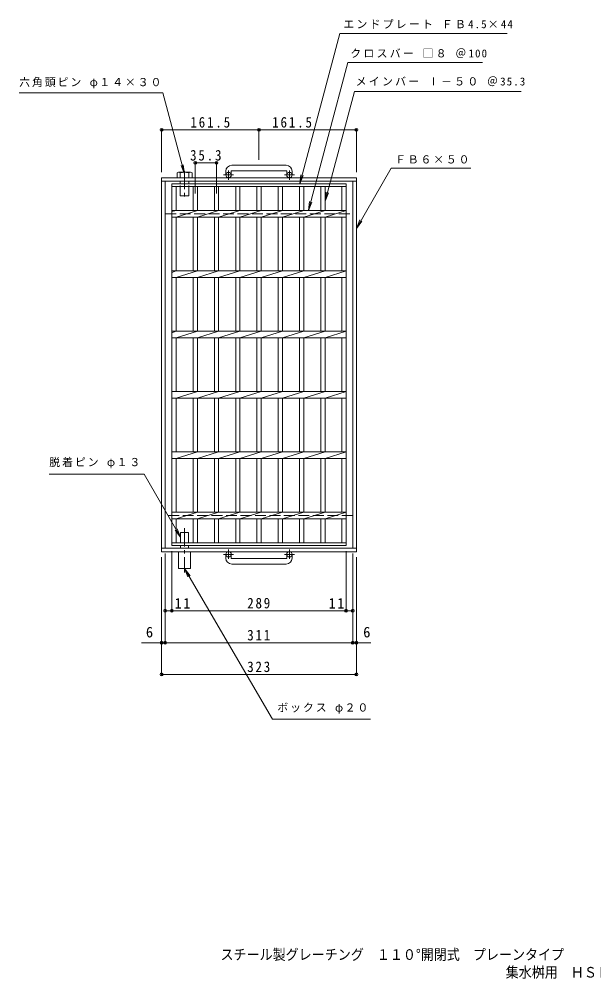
# Model space of a CAD drawing. Units: millimetres, scale not verified. Extents: x -846 to 1060, y -823 to 768.
# Drawn here: x -846 to 107, y -823 to 768 of the extents above; entities that cross this region are included whole.
import ezdxf
from ezdxf.enums import TextEntityAlignment as Align

# ---------------------------------------------------------------- set-up
doc = ezdxf.new("R2010")
doc.units = ezdxf.units.MM
doc.header["$LTSCALE"] = 6
doc.header["$PDMODE"] = 32
doc.header["$PDSIZE"] = 4.8
doc.linetypes.add('CHAIN1', pattern=[8, 5, -1, 1, -1])
doc.linetypes.add('DASHED3', pattern=[4, 3, -1])
for name, color, linetype, lineweight in [('A-1', 2, 'Continuous', 9), ('A-2', 3, 'Continuous', 9), ('A-4', 7, 'Continuous', 9), ('A-5', 7, 'Continuous', 9), ('A-9', 4, 'Continuous', 9)]:
    doc.layers.add(name, color=color, linetype=linetype, lineweight=lineweight)
doc.layers.add('F-5_F-5ﾚｲﾔ', color=2, linetype='Continuous')
doc.styles.add('ＭＳ ゴシック', font='')
doc.styles.get('ＭＳ ゴシック').set_extended_font_data('MS Gothic')

msp = doc.modelspace()

# ---------------------------------------------------------------- linework, layer by layer
at = {"layer": 'A-1'}
for p, q in [((-403.268, 526.033), (-493.268, 526.033)), ((-503.268, 516.034), (-503.268, 509.934)), ((-494.269, 516.034), (-494.269, 509.934)), ((-493.268, 517.034), (-403.268, 517.034)), ((-402.268, 516.034), (-402.268, 509.934)), ((-393.268, 516.034), (-393.268, 509.934)), ((-609.768, -114.567), (-609.768, 505.434)), ((-286.768, 505.434), (-609.768, 505.434)), ((-286.768, 499.434), (-609.768, 499.434)), ((-603.768, -108.566), (-603.768, 499.434)), ((-292.768, -108.566), (-292.768, 499.434)), ((-286.768, -114.567), (-286.768, 505.434)), ((-286.768, -108.566), (-609.768, -108.566)), ((-286.768, -114.567), (-609.768, -114.567)), ((-503.268, -125.167), (-503.268, -119.066)), ((-494.269, -125.167), (-494.269, -119.066)), ((-493.268, -126.166), (-403.268, -126.166)), ((-402.268, -125.167), (-402.268, -119.066)), ((-393.268, -125.167), (-393.268, -119.066)), ((-403.268, -135.167), (-493.268, -135.167))]:
    msp.add_line(p, q, dxfattribs=at)
at = {"layer": 'A-1', "linetype": 'CHAIN1'}
for p, q in [((-490.605, 509.934), (-507.012, 509.934)), ((-498.768, 501.826), (-498.768, 517.424)), ((-389.605, 509.934), (-406.012, 509.934)), ((-397.768, 501.826), (-397.768, 517.424)), ((-498.768, -110.959), (-498.768, -126.556)), ((-397.768, -110.959), (-397.768, -126.556)), ((-490.605, -119.066), (-507.012, -119.066)), ((-389.605, -119.066), (-406.012, -119.066))]:
    msp.add_line(p, q, dxfattribs=at)
at = {"layer": 'A-1', "linetype": 'DASHED3'}
for p, q in [((-603.768, 445.434), (-292.768, 445.434)), ((-292.768, -54.566), (-603.768, -54.566))]:
    msp.add_line(p, q, dxfattribs=at)
at = {"layer": 'A-1'}
for centre in [(-498.768, 509.934), (-397.768, 509.934), (-498.768, -119.066), (-397.768, -119.066)]:
    msp.add_circle(centre, 4.5, dxfattribs=at)
for centre, radius, start, end in [((-493.268, 516.034), 10, 90, 180), ((-403.268, 516.034), 10, 0, 90), ((-493.268, 516.034), 1, 90, 180), ((-403.268, 516.034), 1, 0, 90), ((-493.268, -125.167), 10, 180, 270), ((-493.268, -125.167), 1, 180, 270), ((-403.268, -125.167), 10, 270, 0), ((-403.268, -125.167), 1, 270, 0)]:
    msp.add_arc(centre, radius, start, end, dxfattribs=at)
at = {"layer": 'A-2'}
for p, q in [((-592.768, 495.434), (-303.768, 495.434)), ((-592.768, -104.567), (-592.768, 495.434)), ((-303.768, -104.567), (-303.768, 495.434)), ((-592.768, 490.934), (-303.768, 490.934)), ((-585.768, 451.083), (-585.768, 490.934)), ((-557.468, 451.083), (-557.468, 490.934)), ((-550.468, 451.083), (-550.468, 490.934)), ((-522.168, 451.083), (-522.168, 490.934)), ((-515.168, 451.083), (-515.168, 490.934)), ((-486.868, 451.083), (-486.868, 490.934)), ((-479.868, 451.083), (-479.868, 490.934)), ((-451.568, 451.083), (-451.568, 490.934)), ((-444.568, 451.083), (-444.568, 490.934)), ((-416.268, 451.083), (-416.268, 490.934)), ((-409.268, 451.083), (-409.268, 490.934)), ((-380.968, 451.083), (-380.968, 490.934)), ((-373.968, 451.083), (-373.968, 490.934)), ((-345.668, 451.083), (-345.668, 490.934)), ((-338.668, 451.083), (-338.668, 490.934)), ((-310.768, 451.083), (-310.768, 490.934)), ((-592.768, 449.402), (-585.768, 451.083)), ((-592.768, 451.083), (-303.768, 451.083)), ((-585.768, 439.784), (-550.468, 451.083)), ((-550.468, 439.784), (-515.168, 451.083)), ((-515.168, 439.784), (-479.868, 451.083)), ((-479.868, 439.784), (-444.568, 451.083)), ((-444.568, 439.784), (-409.268, 451.083)), ((-409.268, 439.784), (-373.969, 451.083)), ((-373.969, 439.784), (-338.669, 451.083)), ((-338.668, 439.784), (-303.768, 450.955)), ((-592.768, 439.784), (-303.768, 439.784)), ((-585.768, 351.083), (-585.768, 439.784)), ((-557.468, 351.083), (-557.468, 439.784)), ((-550.468, 351.083), (-550.468, 439.784)), ((-522.168, 351.083), (-522.168, 439.784)), ((-515.168, 351.083), (-515.168, 439.784)), ((-486.868, 351.083), (-486.868, 439.784)), ((-479.868, 351.083), (-479.868, 439.784)), ((-451.568, 351.083), (-451.568, 439.784)), ((-444.568, 351.083), (-444.568, 439.784)), ((-416.268, 351.083), (-416.268, 439.784)), ((-409.268, 351.083), (-409.268, 439.784)), ((-380.968, 351.083), (-380.968, 439.784)), ((-373.968, 351.083), (-373.968, 439.784)), ((-345.668, 351.083), (-345.668, 439.784)), ((-338.668, 351.083), (-338.668, 439.784)), ((-310.768, 351.083), (-310.768, 439.784)), ((-592.768, 347.992), (-585.768, 351.083)), ((-592.768, 351.083), (-303.768, 351.083)), ((-585.768, 339.784), (-550.468, 351.083)), ((-550.468, 339.784), (-515.168, 351.083)), ((-515.168, 339.784), (-479.868, 351.083)), ((-479.868, 339.784), (-444.568, 351.083)), ((-444.568, 339.784), (-409.268, 351.083)), ((-409.268, 339.784), (-373.969, 351.083)), ((-373.969, 339.784), (-338.669, 351.083)), ((-338.668, 339.784), (-303.768, 350.955)), ((-592.768, 339.784), (-303.768, 339.784)), ((-585.768, 251.084), (-585.768, 339.784)), ((-557.468, 251.084), (-557.468, 339.784)), ((-550.468, 251.084), (-550.468, 339.784)), ((-522.168, 251.084), (-522.168, 339.784)), ((-515.168, 251.084), (-515.168, 339.784)), ((-486.868, 251.084), (-486.868, 339.784)), ((-479.868, 251.084), (-479.868, 339.784)), ((-451.568, 251.084), (-451.568, 339.784)), ((-444.568, 251.084), (-444.568, 339.784)), ((-416.268, 251.084), (-416.268, 339.784)), ((-409.268, 251.084), (-409.268, 339.784)), ((-380.968, 251.084), (-380.968, 339.784)), ((-373.968, 251.084), (-373.968, 339.784)), ((-345.668, 251.084), (-345.668, 339.784)), ((-338.668, 251.084), (-338.668, 339.784)), ((-310.768, 251.084), (-310.768, 339.784)), ((-592.768, 247.992), (-585.768, 251.084)), ((-592.768, 251.084), (-303.768, 251.084)), ((-592.768, 239.783), (-303.768, 239.783)), ((-585.768, 239.784), (-550.468, 251.084)), ((-585.768, 151.084), (-585.768, 239.783)), ((-557.468, 151.084), (-557.468, 239.783)), ((-550.468, 239.784), (-515.168, 251.084)), ((-550.468, 151.084), (-550.468, 239.783)), ((-522.168, 151.084), (-522.168, 239.783)), ((-515.168, 239.784), (-479.868, 251.084)), ((-515.168, 151.084), (-515.168, 239.783)), ((-486.868, 151.084), (-486.868, 239.783)), ((-479.868, 239.784), (-444.568, 251.084)), ((-479.868, 151.084), (-479.868, 239.783)), ((-451.568, 151.084), (-451.568, 239.783)), ((-444.568, 239.784), (-409.268, 251.084)), ((-444.568, 151.084), (-444.568, 239.783)), ((-416.268, 151.084), (-416.268, 239.783)), ((-409.268, 239.784), (-373.969, 251.084)), ((-409.268, 151.084), (-409.268, 239.783)), ((-380.968, 151.084), (-380.968, 239.783)), ((-373.969, 239.784), (-338.669, 251.084)), ((-373.968, 151.084), (-373.968, 239.783)), ((-345.668, 151.084), (-345.668, 239.783)), ((-338.668, 239.784), (-303.768, 250.955)), ((-338.668, 151.084), (-338.668, 239.783)), ((-310.768, 151.084), (-310.768, 239.783)), ((-592.768, 151.084), (-303.768, 151.084)), ((-585.768, 139.784), (-550.468, 151.084)), ((-550.468, 139.784), (-515.168, 151.084)), ((-515.168, 139.784), (-479.868, 151.084)), ((-479.868, 139.784), (-444.568, 151.084)), ((-444.568, 139.784), (-409.268, 151.084)), ((-409.268, 139.784), (-373.969, 151.084)), ((-373.969, 139.784), (-338.669, 151.084)), ((-338.668, 139.784), (-303.768, 150.955)), ((-592.768, 139.783), (-303.768, 139.783)), ((-585.768, 51.084), (-585.768, 139.783)), ((-557.468, 51.084), (-557.468, 139.783)), ((-550.468, 51.084), (-550.468, 139.783)), ((-522.168, 51.084), (-522.168, 139.783)), ((-515.168, 51.084), (-515.168, 139.783)), ((-486.868, 51.084), (-486.868, 139.783)), ((-479.868, 51.084), (-479.868, 139.783)), ((-451.568, 51.084), (-451.568, 139.783)), ((-444.568, 51.084), (-444.568, 139.783)), ((-416.268, 51.084), (-416.268, 139.783)), ((-409.268, 51.084), (-409.268, 139.783)), ((-380.968, 51.084), (-380.968, 139.783)), ((-373.968, 51.084), (-373.968, 139.783)), ((-345.668, 51.084), (-345.668, 139.783)), ((-338.668, 51.084), (-338.668, 139.783)), ((-310.768, 51.084), (-310.768, 139.783)), ((-592.768, 51.084), (-303.768, 51.084)), ((-585.768, 39.784), (-550.468, 51.084)), ((-550.468, 39.784), (-515.168, 51.084)), ((-515.168, 39.784), (-479.868, 51.084)), ((-479.868, 39.784), (-444.568, 51.084)), ((-444.568, 39.784), (-409.268, 51.084)), ((-409.268, 39.784), (-373.969, 51.084)), ((-373.969, 39.784), (-338.669, 51.084)), ((-338.668, 39.784), (-303.768, 50.955)), ((-592.768, 39.783), (-303.768, 39.783)), ((-585.768, -48.916), (-585.768, 39.783)), ((-557.468, -48.916), (-557.468, 39.783)), ((-550.468, -48.916), (-550.468, 39.783)), ((-522.168, -48.916), (-522.168, 39.783)), ((-515.168, -48.916), (-515.168, 39.783)), ((-486.868, -48.916), (-486.868, 39.783)), ((-479.868, -48.916), (-479.868, 39.783)), ((-451.568, -48.916), (-451.568, 39.783)), ((-444.568, -48.916), (-444.568, 39.783)), ((-416.268, -48.916), (-416.268, 39.783)), ((-409.268, -48.916), (-409.268, 39.783)), ((-380.968, -48.916), (-380.968, 39.783)), ((-373.968, -48.916), (-373.968, 39.783)), ((-345.668, -48.916), (-345.668, 39.783)), ((-338.668, -48.916), (-338.668, 39.783)), ((-310.768, -48.916), (-310.768, 39.783)), ((-592.768, -48.916), (-303.768, -48.916)), ((-592.768, -60.217), (-303.768, -60.217)), ((-585.768, -60.216), (-550.468, -48.916)), ((-585.768, -100.067), (-585.768, -60.217)), ((-557.468, -100.067), (-557.468, -60.217)), ((-550.468, -60.216), (-515.168, -48.916)), ((-550.468, -100.067), (-550.468, -60.217)), ((-522.168, -100.067), (-522.168, -60.217)), ((-515.168, -60.216), (-479.868, -48.916)), ((-515.168, -100.067), (-515.168, -60.217)), ((-486.868, -100.067), (-486.868, -60.217)), ((-479.868, -60.216), (-444.568, -48.916)), ((-479.868, -100.067), (-479.868, -60.217)), ((-451.568, -100.067), (-451.568, -60.217)), ((-444.568, -60.216), (-409.268, -48.916)), ((-444.568, -100.067), (-444.568, -60.217)), ((-416.268, -100.067), (-416.268, -60.217)), ((-409.268, -60.216), (-373.969, -48.916)), ((-409.268, -100.067), (-409.268, -60.217)), ((-380.968, -100.067), (-380.968, -60.217)), ((-373.969, -60.216), (-338.669, -48.916)), ((-373.968, -100.067), (-373.968, -60.217)), ((-345.668, -100.067), (-345.668, -60.217)), ((-338.668, -60.216), (-303.768, -49.045)), ((-338.668, -100.067), (-338.668, -60.217)), ((-310.768, -100.067), (-310.768, -60.217)), ((-303.768, -100.067), (-592.768, -100.067)), ((-303.768, -104.567), (-592.768, -104.567))]:
    msp.add_line(p, q, dxfattribs=at)
at = {"layer": 'A-4'}
for p, q in [((-609.768, 514.434), (-609.768, 586.465)), ((-609.768, 584.665), (-448.268, 584.665)), ((-448.268, 535.033), (-448.268, 586.465)), ((-448.268, 584.665), (-286.768, 584.665)), ((-286.768, 514.434), (-286.768, 586.465)), ((-553.968, 478.957), (-553.968, 531.786)), ((-553.968, 529.986), (-518.668, 529.986)), ((-518.668, 478.957), (-518.668, 531.786)), ((-609.768, -123.567), (-609.768, -319.786)), ((-603.768, -117.566), (-603.768, -267.376)), ((-592.768, -113.567), (-592.768, -214.314)), ((-303.768, -113.567), (-303.768, -214.314)), ((-292.768, -117.566), (-292.768, -267.376)), ((-286.768, -123.567), (-286.768, -319.786)), ((-603.768, -212.514), (-592.768, -212.514)), ((-592.768, -212.514), (-303.768, -212.514)), ((-303.768, -212.514), (-292.768, -212.514)), ((-292.768, -221.514), (-292.768, -214.314)), ((-642.848, -265.576), (-262.891, -265.576)), ((-609.768, -317.986), (-286.768, -317.986))]:
    msp.add_line(p, q, dxfattribs=at)
for p in [(-609.768, 584.665), (-448.268, 584.665), (-286.768, 584.665), (-553.968, 529.986), (-518.668, 529.986), (-603.768, -212.514), (-592.768, -212.514), (-303.768, -212.514), (-292.768, -212.514), (-609.768, -265.576), (-603.768, -265.576), (-292.768, -265.576), (-286.768, -265.576), (-609.768, -317.986), (-286.768, -317.986)]:
    msp.add_point(p, dxfattribs=at)
at = {"layer": 'A-5'}
for p, q in [((-366.392, 451.079), (-300.668, 696.362)), ((-300.668, 696.362), (-77.789, 696.362)), ((-845.933, 646.034), (-607.727, 646.034)), ((-571.768, 511.834), (-607.727, 646.034)), ((-338.668, 466.39), (-289.909, 648.362)), ((-289.909, 648.362), (-13.336, 648.362)), ((-571.768, 511.834), (-577.508, 525.692)), ((-571.768, 511.834), (-573.726, 526.705)), ((-380.722, 495.434), (-378.764, 510.305)), ((-380.722, 495.434), (-374.982, 509.292)), ((-338.668, 466.39), (-336.71, 481.262)), ((-338.668, 466.39), (-332.927, 480.248)), ((-366.392, 451.079), (-364.434, 465.951)), ((-366.392, 451.079), (-360.651, 464.937)), ((-286.768, 421.429), (-281.028, 435.287)), ((-286.768, 421.429), (-277.637, 433.329)), ((-638.768, 14.118), (-796.029, 14.118)), ((-578.268, -90.671), (-638.768, 14.118)), ((-578.268, -90.671), (-587.4, -78.771)), ((-578.268, -90.671), (-584.009, -76.813)), ((-571.768, -142.567), (-562.637, -154.467)), ((-571.768, -142.567), (-566.028, -156.425))]:
    msp.add_line(p, q, dxfattribs=at)
for points in [[(-380.722, 495.434), (-314.022, 744.362), (-36.896, 744.362)], [(-286.768, 421.429), (-229.055, 521.391), (-96.94, 521.391)], [(-571.768, -142.567), (-426.094, -392.282), (-263.367, -392.282)]]:
    msp.add_lwpolyline(points, dxfattribs=at)
at = {"layer": 'A-9'}
for p, q in [((-581.487, 514.394), (-562.049, 514.394)), ((-578.768, 505.434), (-578.768, 513.353)), ((-564.768, 505.434), (-564.768, 513.353)), ((-559.329, 513.353), (-559.329, 505.434)), ((-578.768, 499.434), (-578.768, 495.434)), ((-564.768, 499.434), (-564.768, 495.434)), ((-578.768, 492.553), (-578.768, 475.434)), ((-564.768, 492.553), (-564.768, 475.434)), ((-578.768, 475.434), (-564.768, 475.434)), ((-578.268, -82.869), (-565.268, -82.869)), ((-578.268, -82.869), (-578.268, -100.067)), ((-565.268, -82.869), (-565.268, -100.067)), ((-578.268, -104.566), (-578.268, -108.567)), ((-565.268, -104.566), (-565.268, -108.567)), ((-561.768, -114.566), (-561.768, -142.566))]:
    msp.add_line(p, q, dxfattribs=at)
at = {"layer": 'A-9', "linetype": 'CHAIN1'}
for p, q in [((-571.768, 516.329), (-571.768, 469.972)), ((-571.768, -75.863), (-571.768, -149.058))]:
    msp.add_line(p, q, dxfattribs=at)
at = {"layer": 'A-9'}
for points in [[(-584.207, 513.353), (-584.207, 505.434), (-559.329, 505.434)], [(-581.768, -114.566), (-581.768, -142.566), (-561.768, -142.566)]]:
    msp.add_lwpolyline(points, dxfattribs=at)
for centre, radius, start, end in [((-581.487, 510.32), 4.074, 48.12389, 131.8763), ((-571.768, 490.328), 24.066, 73.09029, 106.90971), ((-562.049, 510.32), 4.074, 48.1237, 131.87611)]:
    msp.add_arc(centre, radius, start, end, dxfattribs=at)

# ---------------------------------------------------------------- texts
at = {"layer": 'A-4', "color": 2, "style": 'ＭＳ ゴシック'}
for p in [(-635.804, -261.976), (-275.4, -261.976)]:
    msp.add_text('6', height=17.6, dxfattribs=at).set_placement(p, align=Align.BOTTOM_LEFT)
at = {"layer": 'A-4', "color": 2, "char_height": 17.6, "attachment_point": 7, "style": 'ＭＳ ゴシック'}
for s, insert in [('\\T1.28;\\W0.9;161.5', (-562.018, 588.265)), ('\\T1.28;\\W0.9;161.5', (-426.336, 588.265)), ('\\T1.28;\\W0.9;35.3', (-562.568, 533.586)), ('\\T1.27;\\W0.95;11', (-587.987, -208.914)), ('\\T1.27;\\W0.9;289', (-467.768, -208.914)), ('\\T1.27;\\W0.95;11', (-332.667, -208.914)), ('\\T1.27;\\W0.9;311', (-467.768, -261.976)), ('\\T1.27;\\W0.9;323', (-467.768, -314.386))]:
    msp.add_mtext(s, dxfattribs=dict(at, insert=insert))
at = {"layer": 'A-5', "char_height": 13.2, "attachment_point": 7, "style": 'ＭＳ ゴシック'}
for s, insert in [('\\T1.21;エンドプレート\\~ＦＢ4.5×44', (-308.396, 752.418)), ('\\T1.21;クロスバー\\~□８\\~＠100', (-296.789, 703.549)), ('\\T1.18;六角頭ピン\\~φ１４×３０', (-845.933, 653.539)), ('\\T1.21;メインバー\\~Ⅰ－５０\\~＠35.3', (-287.844, 657.045)), ('\\T1.17;ＦＢ６×５０', (-222.473, 528.793)), ('\\T1.18;脱着ピン\\~φ１３', (-796.029, 23.621)), ('\\T1.18;ボックス\\~φ２０', (-417.867, -383.235))]:
    msp.add_mtext(s, dxfattribs=dict(at, insert=insert))
at = {"layer": 'F-5_F-5ﾚｲﾔ', "style": 'ＭＳ ゴシック', "width": 0.9}
for s, p in [('スチール製グレーチング\u3000１１０°開閉式\u3000プレーンタイプ', (-512.046, -796.524)), ('集水桝用\u3000ＨＳＦ\u3000５３５０', (-39.071, -825.907))]:
    msp.add_text(s, height=17.6, dxfattribs=at).set_placement(p, align=Align.BOTTOM_LEFT)

doc.saveas('drawing.dxf')
